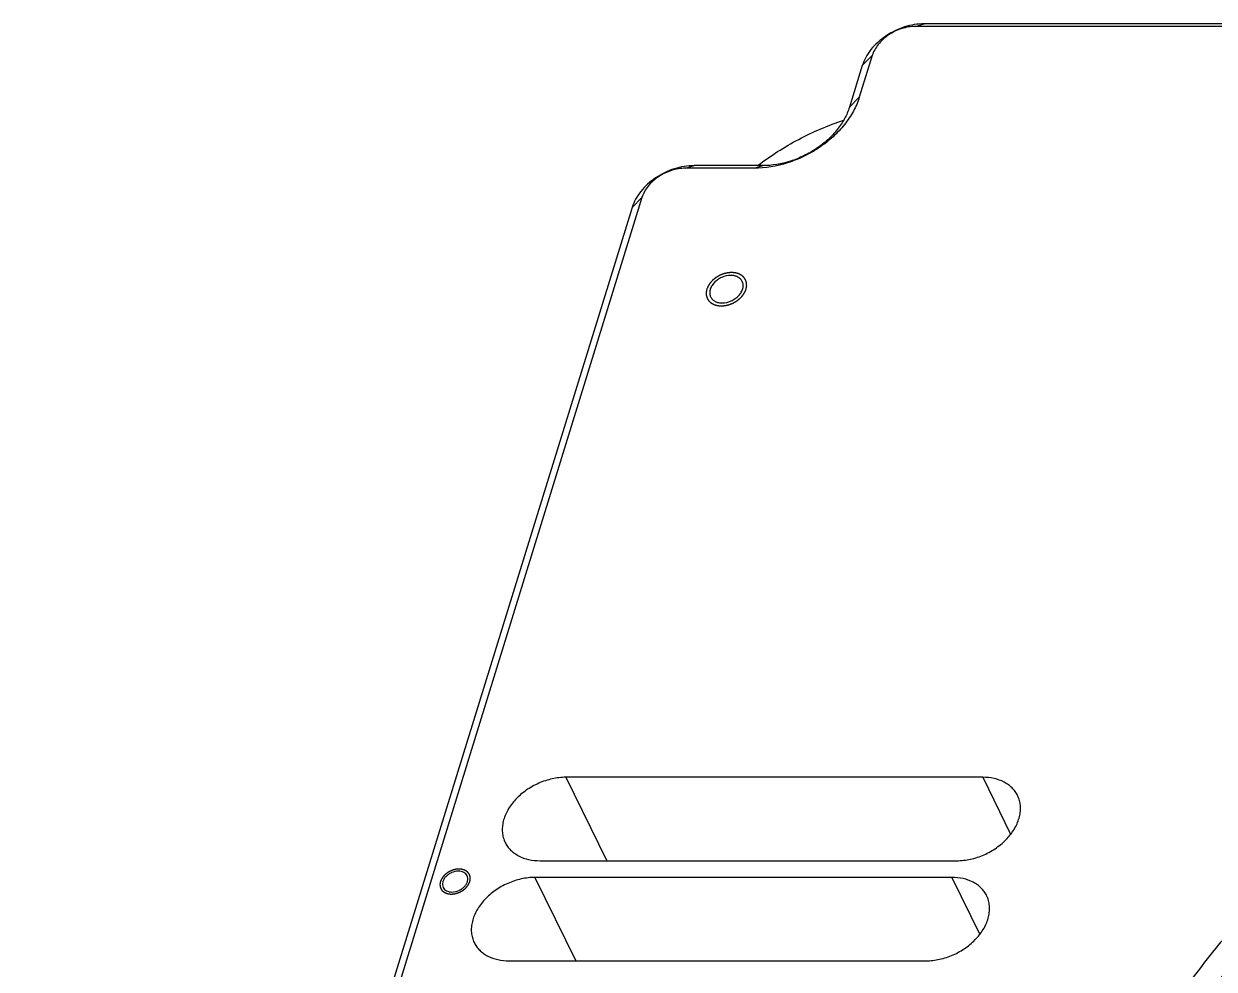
# Model space of a CAD drawing. Header units: millimetres. Extents: x 0 to 841, y 0 to 594.
# Drawn here: x 122.1 to 178, y 107.9 to 152.3 of the extents above; entities that cross this region are included whole.
import ezdxf

# ---------------------------------------------------------------- set-up
doc = ezdxf.new("R2010")
doc.units = ezdxf.units.MM
doc.header["$LTSCALE"] = 46.255
doc.layers.get('0').update_dxf_attribs({"linetype": 'CONTINUOUS'})
for name, color, linetype in [('03_ALL_AXES', 7, 'CONTINUOUS'), ('09_ALL_ROUNDS', 7, 'CONTINUOUS'), ('10_ALL_CHAMFER', 7, 'CONTINUOUS'), ('20_ALL_FEATURES', 7, 'CONTINUOUS')]:
    doc.layers.add(name, color=color, linetype=linetype)

msp = doc.modelspace()

# ---------------------------------------------------------------- linework, layer by layer
at = {"color": 4}
for points, knots in [([(156.056, 139.841), (156.058, 139.854), (156.062, 139.873), (156.067, 139.898), (156.07, 139.917), (156.074, 139.936), (156.077, 139.952), (156.08, 139.964), (156.081, 139.974), (156.083, 139.982), (156.084, 139.987), (156.085, 139.991), (156.085, 139.993), (156.085, 139.995), (156.085, 139.998), (156.085, 140.004), (156.084, 140.011), (156.084, 140.02), (156.083, 140.033), (156.083, 140.048), (156.082, 140.066), (156.081, 140.084), (156.08, 140.1), (156.08, 140.112), (156.079, 140.12), (156.079, 140.126), (156.079, 140.13), (156.079, 140.134), (156.078, 140.137), (156.079, 140.139), (156.078, 140.141), (156.077, 140.144), (156.076, 140.148), (156.074, 140.152), (156.073, 140.158), (156.07, 140.165), (156.067, 140.176), (156.062, 140.19), (156.057, 140.207), (156.052, 140.224), (156.047, 140.238), (156.044, 140.249), (156.041, 140.256), (156.04, 140.262), (156.038, 140.266), (156.037, 140.269), (156.036, 140.272), (156.036, 140.274), (156.034, 140.276), (156.033, 140.279), (156.031, 140.282), (156.028, 140.286), (156.025, 140.291), (156.021, 140.297), (156.014, 140.307), (156.006, 140.319), (155.996, 140.335), (155.987, 140.35), (155.978, 140.362), (155.972, 140.372), (155.968, 140.378), (155.964, 140.383), (155.962, 140.387), (155.96, 140.39), (155.958, 140.393), (155.957, 140.395), (155.955, 140.396), (155.953, 140.398), (155.95, 140.401), (155.947, 140.404), (155.942, 140.408), (155.937, 140.413), (155.928, 140.421), (155.916, 140.431), (155.903, 140.443), (155.889, 140.455), (155.878, 140.465), (155.869, 140.474), (155.862, 140.48), (155.856, 140.485), (155.852, 140.488), (155.85, 140.49), (155.848, 140.492), (155.846, 140.493), (155.843, 140.494), (155.838, 140.497), (155.831, 140.501), (155.823, 140.505), (155.811, 140.511), (155.797, 140.519), (155.78, 140.528), (155.763, 140.537), (155.749, 140.544), (155.738, 140.55), (155.729, 140.555), (155.722, 140.559), (155.717, 140.561), (155.714, 140.563), (155.712, 140.564), (155.71, 140.565), (155.706, 140.566), (155.7, 140.567), (155.692, 140.57), (155.682, 140.572), (155.669, 140.576), (155.653, 140.581), (155.633, 140.586), (155.613, 140.592), (155.597, 140.597), (155.584, 140.6), (155.574, 140.603), (155.565, 140.605), (155.56, 140.607), (155.556, 140.608), (155.554, 140.609), (155.551, 140.609), (155.547, 140.609), (155.541, 140.61), (155.532, 140.611), (155.521, 140.612), (155.506, 140.613), (155.487, 140.615), (155.465, 140.616), (155.443, 140.618), (155.425, 140.62), (155.41, 140.621), (155.399, 140.622), (155.39, 140.623), (155.383, 140.624), (155.379, 140.624), (155.377, 140.624), (155.374, 140.624), (155.37, 140.624), (155.363, 140.623), (155.354, 140.622), (155.342, 140.621), (155.327, 140.62), (155.308, 140.619), (155.285, 140.617), (155.262, 140.615), (155.243, 140.613), (155.228, 140.612), (155.216, 140.611), (155.207, 140.61), (155.2, 140.61), (155.196, 140.609), (155.193, 140.609), (155.19, 140.609), (155.186, 140.608), (155.18, 140.606), (155.17, 140.604), (155.158, 140.601), (155.143, 140.597), (155.123, 140.593), (155.1, 140.587), (155.077, 140.582), (155.058, 140.577), (155.042, 140.573), (155.031, 140.571), (155.021, 140.568), (155.014, 140.567), (155.01, 140.566), (155.007, 140.565), (155.005, 140.564), (155.001, 140.562), (154.994, 140.56), (154.985, 140.556), (154.973, 140.552), (154.958, 140.546), (154.94, 140.538), (154.917, 140.529), (154.894, 140.52), (154.875, 140.513), (154.86, 140.507), (154.849, 140.502), (154.84, 140.499), (154.833, 140.496), (154.829, 140.494), (154.826, 140.493), (154.824, 140.492), (154.82, 140.49), (154.814, 140.486), (154.805, 140.481), (154.794, 140.475), (154.78, 140.467), (154.762, 140.456), (154.74, 140.444), (154.719, 140.432), (154.701, 140.421), (154.687, 140.413), (154.676, 140.407), (154.667, 140.402), (154.661, 140.398), (154.657, 140.396), (154.654, 140.395), (154.652, 140.393), (154.649, 140.39), (154.643, 140.386), (154.636, 140.38), (154.626, 140.373), (154.614, 140.363), (154.598, 140.35), (154.579, 140.336), (154.56, 140.321), (154.545, 140.309), (154.532, 140.299), (154.523, 140.291), (154.515, 140.285), (154.509, 140.281), (154.506, 140.278), (154.504, 140.277), (154.502, 140.274), (154.499, 140.272), (154.495, 140.267), (154.488, 140.26), (154.48, 140.251), (154.47, 140.24), (154.456, 140.226), (154.441, 140.209), (154.425, 140.192), (154.412, 140.178), (154.401, 140.167), (154.393, 140.159), (154.387, 140.152), (154.382, 140.147), (154.379, 140.144), (154.377, 140.142), (154.376, 140.14), (154.374, 140.137), (154.37, 140.131), (154.365, 140.124), (154.359, 140.114), (154.351, 140.102), (154.341, 140.087), (154.328, 140.069), (154.316, 140.05), (154.306, 140.035), (154.298, 140.023), (154.292, 140.014), (154.287, 140.006), (154.283, 140.001), (154.281, 139.998), (154.279, 139.996), (154.279, 139.993), (154.277, 139.99), (154.275, 139.984), (154.271, 139.976), (154.267, 139.967), (154.262, 139.954), (154.255, 139.938), (154.244, 139.912), (154.23, 139.88), (154.219, 139.854), (154.214, 139.841)], [0, 0, 0, 0, 0.015625, 0.023438, 0.03125, 0.039062, 0.046875, 0.050781, 0.054688, 0.058594, 0.060547, 0.061523, 0.0625, 0.063477, 0.064453, 0.066406, 0.070312, 0.074219, 0.078125, 0.085938, 0.09375, 0.101562, 0.109375, 0.113281, 0.117188, 0.119141, 0.121094, 0.123047, 0.124023, 0.125, 0.125977, 0.126953, 0.128906, 0.130859, 0.132812, 0.136719, 0.140625, 0.148438, 0.15625, 0.164062, 0.171875, 0.175781, 0.179688, 0.181641, 0.183594, 0.185547, 0.186523, 0.1875, 0.188477, 0.189453, 0.191406, 0.193359, 0.195312, 0.199219, 0.203125, 0.210938, 0.21875, 0.226562, 0.234375, 0.238281, 0.242188, 0.244141, 0.246094, 0.248047, 0.249023, 0.25, 0.250977, 0.251953, 0.253906, 0.255859, 0.257812, 0.261719, 0.265625, 0.273438, 0.28125, 0.289062, 0.296875, 0.300781, 0.304688, 0.308594, 0.310547, 0.311523, 0.3125, 0.313477, 0.314453, 0.316406, 0.320312, 0.324219, 0.328125, 0.335938, 0.34375, 0.351562, 0.359375, 0.363281, 0.367188, 0.371094, 0.373047, 0.374023, 0.375, 0.375977, 0.376953, 0.378906, 0.382812, 0.386719, 0.390625, 0.398438, 0.40625, 0.414062, 0.421875, 0.425781, 0.429688, 0.433594, 0.435547, 0.436523, 0.4375, 0.438477, 0.439453, 0.441406, 0.445312, 0.449219, 0.453125, 0.460938, 0.46875, 0.476562, 0.484375, 0.488281, 0.492188, 0.496094, 0.498047, 0.499023, 0.5, 0.500977, 0.501953, 0.503906, 0.507812, 0.511719, 0.515625, 0.523438, 0.53125, 0.539062, 0.546875, 0.550781, 0.554688, 0.558594, 0.560547, 0.561523, 0.5625, 0.563477, 0.564453, 0.566406, 0.570312, 0.574219, 0.578125, 0.585938, 0.59375, 0.601562, 0.609375, 0.613281, 0.617188, 0.621094, 0.623047, 0.624023, 0.625, 0.625977, 0.626953, 0.628906, 0.632812, 0.636719, 0.640625, 0.648438, 0.65625, 0.664062, 0.671875, 0.675781, 0.679688, 0.683594, 0.685547, 0.686523, 0.6875, 0.688477, 0.689453, 0.691406, 0.695312, 0.699219, 0.703125, 0.710938, 0.71875, 0.726562, 0.734375, 0.738281, 0.742188, 0.746094, 0.748047, 0.749023, 0.75, 0.750977, 0.751953, 0.753906, 0.757812, 0.761719, 0.765625, 0.773438, 0.78125, 0.789062, 0.796875, 0.800781, 0.804688, 0.808594, 0.810547, 0.811523, 0.8125, 0.813477, 0.814453, 0.816406, 0.820312, 0.824219, 0.828125, 0.835938, 0.84375, 0.851562, 0.859375, 0.863281, 0.867188, 0.871094, 0.873047, 0.874023, 0.875, 0.875977, 0.876953, 0.878906, 0.882812, 0.886719, 0.890625, 0.898438, 0.90625, 0.914062, 0.921875, 0.925781, 0.929688, 0.933594, 0.935547, 0.936523, 0.9375, 0.938477, 0.939453, 0.941406, 0.945312, 0.949219, 0.953125, 0.960938, 0.96875, 0.984375, 1, 1, 1, 1]), ([(154.214, 139.841), (154.211, 139.828), (154.207, 139.809), (154.202, 139.784), (154.199, 139.765), (154.195, 139.746), (154.192, 139.73), (154.19, 139.717), (154.188, 139.708), (154.186, 139.7), (154.185, 139.694), (154.185, 139.691), (154.184, 139.689), (154.184, 139.686), (154.184, 139.683), (154.185, 139.678), (154.185, 139.67), (154.185, 139.661), (154.186, 139.649), (154.187, 139.634), (154.187, 139.616), (154.188, 139.597), (154.189, 139.582), (154.19, 139.57), (154.19, 139.562), (154.19, 139.556), (154.19, 139.551), (154.191, 139.548), (154.191, 139.545), (154.191, 139.542), (154.191, 139.54), (154.192, 139.537), (154.193, 139.534), (154.195, 139.53), (154.197, 139.524), (154.199, 139.517), (154.202, 139.506), (154.207, 139.492), (154.212, 139.475), (154.217, 139.458), (154.222, 139.444), (154.225, 139.433), (154.228, 139.426), (154.229, 139.42), (154.231, 139.416), (154.232, 139.412), (154.233, 139.409), (154.233, 139.407), (154.235, 139.405), (154.236, 139.403), (154.238, 139.4), (154.241, 139.396), (154.244, 139.391), (154.248, 139.385), (154.255, 139.375), (154.263, 139.362), (154.273, 139.347), (154.283, 139.332), (154.291, 139.32), (154.297, 139.31), (154.301, 139.303), (154.305, 139.298), (154.307, 139.294), (154.309, 139.291), (154.311, 139.289), (154.312, 139.287), (154.314, 139.285), (154.316, 139.283), (154.319, 139.281), (154.322, 139.278), (154.327, 139.274), (154.333, 139.269), (154.342, 139.261), (154.353, 139.251), (154.367, 139.238), (154.38, 139.226), (154.392, 139.216), (154.401, 139.208), (154.407, 139.202), (154.413, 139.197), (154.417, 139.193), (154.419, 139.191), (154.421, 139.19), (154.423, 139.189), (154.426, 139.187), (154.431, 139.185), (154.438, 139.181), (154.447, 139.176), (154.458, 139.17), (154.472, 139.163), (154.489, 139.154), (154.506, 139.145), (154.52, 139.137), (154.532, 139.131), (154.54, 139.127), (154.547, 139.123), (154.552, 139.12), (154.555, 139.119), (154.557, 139.118), (154.56, 139.117), (154.563, 139.116), (154.569, 139.114), (154.577, 139.112), (154.587, 139.109), (154.6, 139.106), (154.616, 139.101), (154.636, 139.095), (154.656, 139.09), (154.672, 139.085), (154.686, 139.081), (154.695, 139.079), (154.704, 139.076), (154.709, 139.075), (154.713, 139.074), (154.715, 139.073), (154.718, 139.073), (154.722, 139.072), (154.728, 139.072), (154.737, 139.071), (154.748, 139.07), (154.763, 139.069), (154.782, 139.067), (154.804, 139.065), (154.826, 139.063), (154.845, 139.062), (154.859, 139.06), (154.87, 139.059), (154.88, 139.059), (154.886, 139.058), (154.89, 139.058), (154.892, 139.057), (154.895, 139.058), (154.899, 139.058), (154.906, 139.059), (154.915, 139.059), (154.927, 139.06), (154.942, 139.062), (154.961, 139.063), (154.984, 139.065), (155.007, 139.067), (155.026, 139.068), (155.042, 139.07), (155.053, 139.071), (155.063, 139.071), (155.069, 139.072), (155.073, 139.072), (155.076, 139.072), (155.079, 139.073), (155.083, 139.074), (155.09, 139.076), (155.099, 139.078), (155.111, 139.081), (155.126, 139.084), (155.146, 139.089), (155.169, 139.095), (155.192, 139.1), (155.211, 139.105), (155.227, 139.108), (155.239, 139.111), (155.248, 139.113), (155.255, 139.115), (155.259, 139.116), (155.262, 139.116), (155.265, 139.118), (155.268, 139.119), (155.275, 139.122), (155.284, 139.126), (155.296, 139.13), (155.311, 139.136), (155.33, 139.144), (155.352, 139.152), (155.375, 139.161), (155.394, 139.169), (155.409, 139.175), (155.42, 139.179), (155.429, 139.183), (155.436, 139.186), (155.44, 139.187), (155.443, 139.188), (155.445, 139.19), (155.449, 139.192), (155.455, 139.196), (155.464, 139.201), (155.475, 139.207), (155.489, 139.215), (155.507, 139.225), (155.529, 139.238), (155.55, 139.25), (155.568, 139.26), (155.582, 139.268), (155.593, 139.275), (155.602, 139.28), (155.608, 139.283), (155.612, 139.285), (155.615, 139.287), (155.617, 139.289), (155.62, 139.291), (155.626, 139.296), (155.634, 139.302), (155.643, 139.309), (155.656, 139.319), (155.671, 139.331), (155.69, 139.346), (155.709, 139.361), (155.725, 139.373), (155.737, 139.383), (155.746, 139.39), (155.754, 139.396), (155.76, 139.401), (155.763, 139.403), (155.765, 139.405), (155.767, 139.407), (155.77, 139.41), (155.775, 139.415), (155.781, 139.422), (155.789, 139.43), (155.8, 139.442), (155.813, 139.456), (155.829, 139.472), (155.844, 139.489), (155.858, 139.503), (155.868, 139.515), (155.876, 139.523), (155.883, 139.53), (155.887, 139.535), (155.89, 139.538), (155.892, 139.54), (155.893, 139.542), (155.895, 139.545), (155.899, 139.55), (155.904, 139.558), (155.91, 139.567), (155.918, 139.579), (155.929, 139.595), (155.941, 139.613), (155.953, 139.631), (155.963, 139.646), (155.971, 139.659), (155.977, 139.668), (155.982, 139.675), (155.986, 139.681), (155.988, 139.684), (155.99, 139.686), (155.991, 139.688), (155.992, 139.692), (155.994, 139.697), (155.998, 139.705), (156.002, 139.715), (156.008, 139.728), (156.014, 139.744), (156.025, 139.77), (156.039, 139.802), (156.05, 139.828), (156.056, 139.841)], [0, 0, 0, 0, 0.015625, 0.023438, 0.03125, 0.039062, 0.046875, 0.050781, 0.054688, 0.058594, 0.060547, 0.061523, 0.0625, 0.063477, 0.064453, 0.066406, 0.070312, 0.074219, 0.078125, 0.085938, 0.09375, 0.101562, 0.109375, 0.113281, 0.117188, 0.119141, 0.121094, 0.123047, 0.124023, 0.125, 0.125977, 0.126953, 0.128906, 0.130859, 0.132812, 0.136719, 0.140625, 0.148438, 0.15625, 0.164062, 0.171875, 0.175781, 0.179688, 0.181641, 0.183594, 0.185547, 0.186523, 0.1875, 0.188477, 0.189453, 0.191406, 0.193359, 0.195312, 0.199219, 0.203125, 0.210938, 0.21875, 0.226562, 0.234375, 0.238281, 0.242188, 0.244141, 0.246094, 0.248047, 0.249023, 0.25, 0.250977, 0.251953, 0.253906, 0.255859, 0.257812, 0.261719, 0.265625, 0.273438, 0.28125, 0.289062, 0.296875, 0.300781, 0.304688, 0.308594, 0.310547, 0.311523, 0.3125, 0.313477, 0.314453, 0.316406, 0.320312, 0.324219, 0.328125, 0.335938, 0.34375, 0.351562, 0.359375, 0.363281, 0.367188, 0.371094, 0.373047, 0.374023, 0.375, 0.375977, 0.376953, 0.378906, 0.382812, 0.386719, 0.390625, 0.398438, 0.40625, 0.414062, 0.421875, 0.425781, 0.429688, 0.433594, 0.435547, 0.436523, 0.4375, 0.438477, 0.439453, 0.441406, 0.445312, 0.449219, 0.453125, 0.460938, 0.46875, 0.476562, 0.484375, 0.488281, 0.492188, 0.496094, 0.498047, 0.499023, 0.5, 0.500977, 0.501953, 0.503906, 0.507812, 0.511719, 0.515625, 0.523438, 0.53125, 0.539062, 0.546875, 0.550781, 0.554688, 0.558594, 0.560547, 0.561523, 0.5625, 0.563477, 0.564453, 0.566406, 0.570312, 0.574219, 0.578125, 0.585938, 0.59375, 0.601562, 0.609375, 0.613281, 0.617188, 0.621094, 0.623047, 0.624023, 0.625, 0.625977, 0.626953, 0.628906, 0.632812, 0.636719, 0.640625, 0.648438, 0.65625, 0.664062, 0.671875, 0.675781, 0.679688, 0.683594, 0.685547, 0.686523, 0.6875, 0.688477, 0.689453, 0.691406, 0.695312, 0.699219, 0.703125, 0.710938, 0.71875, 0.726562, 0.734375, 0.738281, 0.742188, 0.746094, 0.748047, 0.749023, 0.75, 0.750977, 0.751953, 0.753906, 0.757812, 0.761719, 0.765625, 0.773438, 0.78125, 0.789062, 0.796875, 0.800781, 0.804688, 0.808594, 0.810547, 0.811523, 0.8125, 0.813477, 0.814453, 0.816406, 0.820312, 0.824219, 0.828125, 0.835938, 0.84375, 0.851562, 0.859375, 0.863281, 0.867188, 0.871094, 0.873047, 0.874023, 0.875, 0.875977, 0.876953, 0.878906, 0.882812, 0.886719, 0.890625, 0.898438, 0.90625, 0.914062, 0.921875, 0.925781, 0.929688, 0.933594, 0.935547, 0.936523, 0.9375, 0.938477, 0.939453, 0.941406, 0.945312, 0.949219, 0.953125, 0.960938, 0.96875, 0.984375, 1, 1, 1, 1]), ([(143.087, 112.033), (143.089, 112.042), (143.093, 112.061), (143.097, 112.085), (143.101, 112.104), (143.103, 112.116), (143.105, 112.125), (143.107, 112.133), (143.108, 112.139), (143.109, 112.143), (143.109, 112.145), (143.109, 112.147), (143.109, 112.149), (143.109, 112.151), (143.109, 112.155), (143.109, 112.161), (143.108, 112.167), (143.108, 112.177), (143.107, 112.188), (143.107, 112.202), (143.106, 112.215), (143.106, 112.227), (143.105, 112.236), (143.105, 112.243), (143.105, 112.249), (143.105, 112.253), (143.104, 112.255), (143.104, 112.257), (143.104, 112.258), (143.103, 112.26), (143.102, 112.264), (143.1, 112.269), (143.098, 112.276), (143.096, 112.284), (143.092, 112.295), (143.088, 112.307), (143.084, 112.32), (143.081, 112.33), (143.078, 112.339), (143.076, 112.345), (143.075, 112.35), (143.073, 112.354), (143.073, 112.356), (143.072, 112.358), (143.071, 112.359), (143.07, 112.361), (143.068, 112.364), (143.065, 112.369), (143.061, 112.375), (143.056, 112.382), (143.05, 112.392), (143.043, 112.403), (143.035, 112.414), (143.029, 112.424), (143.024, 112.431), (143.021, 112.437), (143.018, 112.442), (143.015, 112.445), (143.014, 112.447), (143.013, 112.448), (143.012, 112.449), (143.01, 112.451), (143.007, 112.453), (143.003, 112.457), (142.998, 112.462), (142.991, 112.468), (142.983, 112.475), (142.972, 112.485), (142.962, 112.494), (142.954, 112.501), (142.947, 112.507), (142.942, 112.512), (142.938, 112.516), (142.935, 112.518), (142.933, 112.52), (142.932, 112.521), (142.93, 112.522), (142.928, 112.523), (142.924, 112.525), (142.919, 112.528), (142.912, 112.531), (142.904, 112.536), (142.893, 112.541), (142.881, 112.548), (142.868, 112.555), (142.857, 112.56), (142.849, 112.565), (142.842, 112.568), (142.837, 112.571), (142.833, 112.573), (142.831, 112.574), (142.83, 112.575), (142.828, 112.576), (142.825, 112.576), (142.821, 112.578), (142.815, 112.579), (142.807, 112.581), (142.797, 112.584), (142.785, 112.588), (142.77, 112.592), (142.755, 112.596), (142.743, 112.6), (142.733, 112.602), (142.726, 112.604), (142.72, 112.606), (142.715, 112.607), (142.713, 112.608), (142.711, 112.609), (142.709, 112.609), (142.706, 112.609), (142.701, 112.609), (142.694, 112.61), (142.686, 112.611), (142.675, 112.612), (142.661, 112.613), (142.644, 112.614), (142.628, 112.616), (142.614, 112.617), (142.603, 112.618), (142.595, 112.619), (142.588, 112.619), (142.583, 112.62), (142.58, 112.62), (142.578, 112.62), (142.576, 112.62), (142.573, 112.62), (142.568, 112.619), (142.561, 112.619), (142.552, 112.618), (142.541, 112.617), (142.526, 112.616), (142.509, 112.615), (142.492, 112.613), (142.478, 112.612), (142.466, 112.611), (142.458, 112.61), (142.45, 112.61), (142.445, 112.609), (142.443, 112.609), (142.44, 112.609), (142.438, 112.608), (142.435, 112.608), (142.43, 112.607), (142.423, 112.605), (142.414, 112.603), (142.403, 112.6), (142.388, 112.597), (142.371, 112.592), (142.353, 112.588), (142.339, 112.585), (142.327, 112.582), (142.318, 112.58), (142.311, 112.578), (142.306, 112.577), (142.303, 112.576), (142.301, 112.576), (142.299, 112.575), (142.296, 112.574), (142.291, 112.572), (142.284, 112.569), (142.276, 112.566), (142.264, 112.561), (142.25, 112.556), (142.233, 112.549), (142.216, 112.542), (142.202, 112.537), (142.191, 112.532), (142.182, 112.529), (142.175, 112.526), (142.17, 112.524), (142.168, 112.523), (142.165, 112.522), (142.163, 112.521), (142.161, 112.519), (142.156, 112.517), (142.149, 112.513), (142.141, 112.508), (142.13, 112.502), (142.117, 112.494), (142.101, 112.485), (142.085, 112.476), (142.071, 112.468), (142.061, 112.462), (142.052, 112.457), (142.046, 112.454), (142.041, 112.451), (142.038, 112.449), (142.036, 112.448), (142.035, 112.447), (142.032, 112.445), (142.028, 112.442), (142.022, 112.437), (142.015, 112.432), (142.006, 112.424), (141.994, 112.415), (141.98, 112.404), (141.966, 112.393), (141.954, 112.384), (141.945, 112.376), (141.938, 112.371), (141.932, 112.366), (141.928, 112.363), (141.925, 112.361), (141.923, 112.36), (141.922, 112.358), (141.92, 112.356), (141.917, 112.352), (141.912, 112.347), (141.906, 112.341), (141.898, 112.332), (141.888, 112.322), (141.876, 112.309), (141.864, 112.296), (141.854, 112.286), (141.846, 112.277), (141.84, 112.271), (141.835, 112.266), (141.832, 112.262), (141.83, 112.26), (141.828, 112.259), (141.827, 112.257), (141.826, 112.255), (141.823, 112.25), (141.819, 112.245), (141.815, 112.238), (141.809, 112.229), (141.801, 112.217), (141.792, 112.204), (141.783, 112.19), (141.775, 112.179), (141.769, 112.169), (141.764, 112.163), (141.761, 112.157), (141.758, 112.153), (141.756, 112.151), (141.755, 112.149), (141.754, 112.147), (141.753, 112.145), (141.752, 112.14), (141.749, 112.134), (141.746, 112.127), (141.742, 112.117), (141.737, 112.105), (141.728, 112.086), (141.718, 112.062), (141.71, 112.042), (141.706, 112.033)], [0, 0, 0, 0, 0.015625, 0.03125, 0.039062, 0.046875, 0.050781, 0.054688, 0.058594, 0.060547, 0.061523, 0.0625, 0.063477, 0.064453, 0.066406, 0.070312, 0.074219, 0.078125, 0.085938, 0.09375, 0.101562, 0.109375, 0.113281, 0.117188, 0.121094, 0.123047, 0.124023, 0.125, 0.125977, 0.126953, 0.128906, 0.132812, 0.136719, 0.140625, 0.148438, 0.15625, 0.164062, 0.171875, 0.175781, 0.179688, 0.183594, 0.185547, 0.186523, 0.1875, 0.188477, 0.189453, 0.191406, 0.195312, 0.199219, 0.203125, 0.210938, 0.21875, 0.226562, 0.234375, 0.238281, 0.242188, 0.246094, 0.248047, 0.249023, 0.25, 0.250977, 0.251953, 0.253906, 0.257812, 0.261719, 0.265625, 0.273438, 0.28125, 0.289062, 0.296875, 0.300781, 0.304688, 0.308594, 0.310547, 0.311523, 0.3125, 0.313477, 0.314453, 0.316406, 0.320312, 0.324219, 0.328125, 0.335938, 0.34375, 0.351562, 0.359375, 0.363281, 0.367188, 0.371094, 0.373047, 0.374023, 0.375, 0.375977, 0.376953, 0.378906, 0.382812, 0.386719, 0.390625, 0.398438, 0.40625, 0.414062, 0.421875, 0.425781, 0.429688, 0.433594, 0.435547, 0.436523, 0.4375, 0.438477, 0.439453, 0.441406, 0.445312, 0.449219, 0.453125, 0.460938, 0.46875, 0.476562, 0.484375, 0.488281, 0.492188, 0.496094, 0.498047, 0.499023, 0.5, 0.500977, 0.501953, 0.503906, 0.507812, 0.511719, 0.515625, 0.523438, 0.53125, 0.539062, 0.546875, 0.550781, 0.554688, 0.558594, 0.560547, 0.561523, 0.5625, 0.563477, 0.564453, 0.566406, 0.570312, 0.574219, 0.578125, 0.585938, 0.59375, 0.601562, 0.609375, 0.613281, 0.617188, 0.621094, 0.623047, 0.624023, 0.625, 0.625977, 0.626953, 0.628906, 0.632812, 0.636719, 0.640625, 0.648438, 0.65625, 0.664062, 0.671875, 0.675781, 0.679688, 0.683594, 0.685547, 0.686523, 0.6875, 0.688477, 0.689453, 0.691406, 0.695312, 0.699219, 0.703125, 0.710938, 0.71875, 0.726562, 0.734375, 0.738281, 0.742188, 0.746094, 0.748047, 0.749023, 0.75, 0.750977, 0.751953, 0.753906, 0.757812, 0.761719, 0.765625, 0.773438, 0.78125, 0.789062, 0.796875, 0.800781, 0.804688, 0.808594, 0.810547, 0.811523, 0.8125, 0.813477, 0.814453, 0.816406, 0.820312, 0.824219, 0.828125, 0.835938, 0.84375, 0.851562, 0.859375, 0.863281, 0.867188, 0.871094, 0.873047, 0.874023, 0.875, 0.875977, 0.876953, 0.878906, 0.882812, 0.886719, 0.890625, 0.898438, 0.90625, 0.914062, 0.921875, 0.925781, 0.929688, 0.933594, 0.935547, 0.936523, 0.9375, 0.938477, 0.939453, 0.941406, 0.945312, 0.949219, 0.953125, 0.960938, 0.96875, 0.984375, 1, 1, 1, 1]), ([(141.706, 112.033), (141.704, 112.023), (141.7, 112.004), (141.696, 111.98), (141.692, 111.961), (141.69, 111.95), (141.688, 111.94), (141.686, 111.933), (141.685, 111.927), (141.684, 111.923), (141.684, 111.92), (141.683, 111.919), (141.684, 111.917), (141.684, 111.915), (141.684, 111.911), (141.684, 111.905), (141.685, 111.898), (141.685, 111.889), (141.685, 111.877), (141.686, 111.864), (141.687, 111.85), (141.687, 111.839), (141.688, 111.829), (141.688, 111.823), (141.688, 111.817), (141.688, 111.813), (141.689, 111.811), (141.688, 111.809), (141.689, 111.807), (141.69, 111.805), (141.691, 111.801), (141.693, 111.796), (141.695, 111.79), (141.697, 111.781), (141.701, 111.771), (141.705, 111.758), (141.709, 111.746), (141.712, 111.735), (141.715, 111.727), (141.717, 111.72), (141.718, 111.715), (141.719, 111.711), (141.72, 111.709), (141.72, 111.708), (141.722, 111.706), (141.723, 111.704), (141.725, 111.701), (141.728, 111.696), (141.732, 111.691), (141.737, 111.683), (141.743, 111.674), (141.75, 111.662), (141.757, 111.651), (141.764, 111.642), (141.769, 111.634), (141.772, 111.629), (141.775, 111.624), (141.777, 111.621), (141.779, 111.619), (141.78, 111.617), (141.781, 111.616), (141.783, 111.615), (141.786, 111.612), (141.79, 111.608), (141.795, 111.604), (141.802, 111.598), (141.81, 111.59), (141.82, 111.581), (141.831, 111.572), (141.839, 111.564), (141.846, 111.558), (141.851, 111.554), (141.855, 111.55), (141.858, 111.547), (141.86, 111.546), (141.861, 111.544), (141.863, 111.544), (141.865, 111.543), (141.869, 111.541), (141.874, 111.538), (141.88, 111.534), (141.889, 111.53), (141.9, 111.524), (141.912, 111.517), (141.925, 111.511), (141.936, 111.505), (141.944, 111.501), (141.951, 111.497), (141.956, 111.494), (141.96, 111.492), (141.962, 111.491), (141.963, 111.49), (141.965, 111.49), (141.968, 111.489), (141.972, 111.488), (141.978, 111.486), (141.986, 111.484), (141.995, 111.481), (142.008, 111.478), (142.023, 111.474), (142.037, 111.469), (142.05, 111.466), (142.06, 111.463), (142.067, 111.461), (142.073, 111.459), (142.078, 111.458), (142.08, 111.457), (142.082, 111.457), (142.084, 111.457), (142.087, 111.456), (142.092, 111.456), (142.099, 111.455), (142.107, 111.455), (142.118, 111.454), (142.132, 111.452), (142.148, 111.451), (142.165, 111.45), (142.179, 111.448), (142.19, 111.447), (142.198, 111.447), (142.205, 111.446), (142.21, 111.446), (142.213, 111.445), (142.215, 111.445), (142.217, 111.445), (142.22, 111.446), (142.225, 111.446), (142.232, 111.447), (142.241, 111.447), (142.252, 111.448), (142.267, 111.449), (142.284, 111.451), (142.301, 111.452), (142.315, 111.453), (142.327, 111.454), (142.335, 111.455), (142.343, 111.456), (142.348, 111.456), (142.35, 111.456), (142.353, 111.456), (142.355, 111.457), (142.358, 111.458), (142.363, 111.459), (142.37, 111.461), (142.379, 111.463), (142.39, 111.465), (142.405, 111.469), (142.422, 111.473), (142.44, 111.477), (142.454, 111.481), (142.466, 111.483), (142.474, 111.485), (142.482, 111.487), (142.487, 111.488), (142.49, 111.489), (142.492, 111.489), (142.494, 111.49), (142.497, 111.492), (142.502, 111.493), (142.509, 111.496), (142.517, 111.5), (142.529, 111.504), (142.543, 111.51), (142.56, 111.516), (142.577, 111.523), (142.591, 111.529), (142.602, 111.533), (142.611, 111.537), (142.618, 111.539), (142.623, 111.541), (142.625, 111.543), (142.628, 111.543), (142.63, 111.545), (142.632, 111.546), (142.637, 111.549), (142.644, 111.553), (142.652, 111.557), (142.662, 111.563), (142.676, 111.571), (142.692, 111.58), (142.708, 111.59), (142.722, 111.597), (142.732, 111.603), (142.74, 111.608), (142.747, 111.612), (142.752, 111.615), (142.755, 111.616), (142.757, 111.617), (142.758, 111.619), (142.761, 111.621), (142.765, 111.624), (142.771, 111.628), (142.778, 111.634), (142.787, 111.641), (142.799, 111.651), (142.813, 111.662), (142.827, 111.673), (142.839, 111.682), (142.848, 111.689), (142.855, 111.695), (142.861, 111.699), (142.865, 111.703), (142.868, 111.705), (142.87, 111.706), (142.871, 111.708), (142.873, 111.71), (142.876, 111.713), (142.881, 111.719), (142.887, 111.725), (142.895, 111.733), (142.905, 111.744), (142.917, 111.756), (142.929, 111.769), (142.939, 111.78), (142.947, 111.788), (142.953, 111.794), (142.958, 111.8), (142.961, 111.803), (142.963, 111.805), (142.965, 111.807), (142.966, 111.809), (142.967, 111.811), (142.97, 111.815), (142.974, 111.821), (142.978, 111.828), (142.984, 111.837), (142.992, 111.848), (143.001, 111.862), (143.01, 111.875), (143.018, 111.887), (143.024, 111.896), (143.029, 111.903), (143.032, 111.909), (143.035, 111.913), (143.037, 111.915), (143.038, 111.917), (143.038, 111.918), (143.04, 111.921), (143.041, 111.925), (143.044, 111.931), (143.047, 111.938), (143.051, 111.948), (143.056, 111.96), (143.065, 111.98), (143.075, 112.004), (143.083, 112.023), (143.087, 112.033)], [0, 0, 0, 0, 0.015625, 0.03125, 0.039062, 0.046875, 0.050781, 0.054688, 0.058594, 0.060547, 0.061523, 0.0625, 0.063477, 0.064453, 0.066406, 0.070312, 0.074219, 0.078125, 0.085938, 0.09375, 0.101562, 0.109375, 0.113281, 0.117188, 0.121094, 0.123047, 0.124023, 0.125, 0.125977, 0.126953, 0.128906, 0.132812, 0.136719, 0.140625, 0.148438, 0.15625, 0.164062, 0.171875, 0.175781, 0.179688, 0.183594, 0.185547, 0.186523, 0.1875, 0.188477, 0.189453, 0.191406, 0.195312, 0.199219, 0.203125, 0.210938, 0.21875, 0.226562, 0.234375, 0.238281, 0.242188, 0.246094, 0.248047, 0.249023, 0.25, 0.250977, 0.251953, 0.253906, 0.257812, 0.261719, 0.265625, 0.273438, 0.28125, 0.289062, 0.296875, 0.300781, 0.304688, 0.308594, 0.310547, 0.311523, 0.3125, 0.313477, 0.314453, 0.316406, 0.320312, 0.324219, 0.328125, 0.335938, 0.34375, 0.351562, 0.359375, 0.363281, 0.367188, 0.371094, 0.373047, 0.374023, 0.375, 0.375977, 0.376953, 0.378906, 0.382812, 0.386719, 0.390625, 0.398438, 0.40625, 0.414062, 0.421875, 0.425781, 0.429688, 0.433594, 0.435547, 0.436523, 0.4375, 0.438477, 0.439453, 0.441406, 0.445312, 0.449219, 0.453125, 0.460938, 0.46875, 0.476562, 0.484375, 0.488281, 0.492188, 0.496094, 0.498047, 0.499023, 0.5, 0.500977, 0.501953, 0.503906, 0.507812, 0.511719, 0.515625, 0.523438, 0.53125, 0.539062, 0.546875, 0.550781, 0.554688, 0.558594, 0.560547, 0.561523, 0.5625, 0.563477, 0.564453, 0.566406, 0.570312, 0.574219, 0.578125, 0.585938, 0.59375, 0.601562, 0.609375, 0.613281, 0.617188, 0.621094, 0.623047, 0.624023, 0.625, 0.625977, 0.626953, 0.628906, 0.632812, 0.636719, 0.640625, 0.648438, 0.65625, 0.664062, 0.671875, 0.675781, 0.679688, 0.683594, 0.685547, 0.686523, 0.6875, 0.688477, 0.689453, 0.691406, 0.695312, 0.699219, 0.703125, 0.710938, 0.71875, 0.726562, 0.734375, 0.738281, 0.742188, 0.746094, 0.748047, 0.749023, 0.75, 0.750977, 0.751953, 0.753906, 0.757812, 0.761719, 0.765625, 0.773438, 0.78125, 0.789062, 0.796875, 0.800781, 0.804688, 0.808594, 0.810547, 0.811523, 0.8125, 0.813477, 0.814453, 0.816406, 0.820312, 0.824219, 0.828125, 0.835938, 0.84375, 0.851562, 0.859375, 0.863281, 0.867188, 0.871094, 0.873047, 0.874023, 0.875, 0.875977, 0.876953, 0.878906, 0.882812, 0.886719, 0.890625, 0.898438, 0.90625, 0.914062, 0.921875, 0.925781, 0.929688, 0.933594, 0.935547, 0.936523, 0.9375, 0.938477, 0.939453, 0.941406, 0.945312, 0.949219, 0.953125, 0.960938, 0.96875, 0.984375, 1, 1, 1, 1])]:
    msp.add_open_spline(points, degree=3, knots=knots, dxfattribs=at)
at = {"layer": '03_ALL_AXES', "color": 4}
for p, q in [((147.594, 116.929), (149.516, 113.012)), ((167.166, 116.929), (168.48, 114.251)), ((146.141, 112.229), (148.063, 108.312)), ((165.714, 112.229), (167.028, 109.551))]:
    msp.add_line(p, q, dxfattribs=at)
at = {"layer": '03_ALL_AXES', "color": 7}
for p, q in [((167.166, 116.929), (147.594, 116.929)), ((146.383, 113.012), (165.956, 113.012)), ((165.714, 112.229), (146.141, 112.229)), ((144.931, 108.312), (164.503, 108.312))]:
    msp.add_line(p, q, dxfattribs=at)
for points, knots in [([(147.594, 116.929), (147.379, 116.929), (146.941, 116.877), (146.309, 116.667), (145.724, 116.338), (145.228, 115.912), (144.911, 115.49), (144.737, 115.134), (144.65, 114.868), (144.606, 114.603), (144.606, 114.344), (144.65, 114.097), (144.708, 113.942), (144.744, 113.869)], [0, 0, 0, 0, 0.132554, 0.270699, 0.409836, 0.545175, 0.672673, 0.732791, 0.790285, 0.845298, 0.898185, 0.949508, 1, 1, 1, 1]), ([(168.805, 116.072), (168.773, 116.137), (168.697, 116.264), (168.551, 116.435), (168.375, 116.583), (168.1, 116.752), (167.694, 116.894), (167.346, 116.929), (167.166, 116.929)], [0, 0, 0, 0, 0.112901, 0.227308, 0.344582, 0.465828, 0.722461, 1, 1, 1, 1]), ([(165.956, 113.012), (166.17, 113.012), (166.608, 113.064), (167.241, 113.273), (167.825, 113.603), (168.321, 114.029), (168.638, 114.45), (168.812, 114.807), (168.899, 115.073), (168.944, 115.337), (168.944, 115.596), (168.9, 115.843), (168.841, 115.998), (168.805, 116.072)], [0, 0, 0, 0, 0.132554, 0.270699, 0.409836, 0.545175, 0.672673, 0.732791, 0.790285, 0.845298, 0.898185, 0.949508, 1, 1, 1, 1]), ([(144.744, 113.869), (144.776, 113.803), (144.853, 113.676), (144.999, 113.505), (145.174, 113.357), (145.449, 113.188), (145.855, 113.046), (146.203, 113.012), (146.383, 113.012)], [0, 0, 0, 0, 0.112901, 0.227308, 0.344582, 0.465828, 0.722461, 1, 1, 1, 1]), ([(142.548, 112.522), (142.439, 112.522), (142.272, 112.483), (142.081, 112.375), (141.956, 112.268), (141.863, 112.144), (141.808, 112.011), (141.795, 111.878), (141.817, 111.794), (141.835, 111.757)], [0, 0, 0, 0, 0.26994, 0.409427, 0.545107, 0.672926, 0.790555, 0.898362, 1, 1, 1, 1]), ([(142.958, 112.308), (142.941, 112.341), (142.896, 112.403), (142.799, 112.472), (142.68, 112.514), (142.593, 112.522), (142.548, 112.522)], [0, 0, 0, 0, 0.226855, 0.465046, 0.722054, 1, 1, 1, 1]), ([(142.245, 111.543), (142.354, 111.543), (142.521, 111.583), (142.712, 111.691), (142.837, 111.797), (142.93, 111.921), (142.985, 112.054), (142.998, 112.188), (142.976, 112.271), (142.958, 112.308)], [0, 0, 0, 0, 0.26994, 0.409427, 0.545107, 0.672926, 0.790555, 0.898362, 1, 1, 1, 1]), ([(146.141, 112.229), (145.927, 112.229), (145.489, 112.177), (144.856, 111.967), (144.272, 111.638), (143.776, 111.212), (143.459, 110.79), (143.285, 110.434), (143.198, 110.168), (143.154, 109.903), (143.153, 109.644), (143.197, 109.397), (143.256, 109.242), (143.292, 109.169)], [0, 0, 0, 0, 0.132554, 0.270699, 0.409836, 0.545175, 0.672673, 0.732791, 0.790285, 0.845298, 0.898185, 0.949508, 1, 1, 1, 1]), ([(167.353, 111.372), (167.321, 111.437), (167.244, 111.564), (167.098, 111.735), (166.923, 111.883), (166.648, 112.052), (166.242, 112.194), (165.894, 112.229), (165.714, 112.229)], [0, 0, 0, 0, 0.112901, 0.227308, 0.344582, 0.465828, 0.722461, 1, 1, 1, 1]), ([(141.835, 111.757), (141.852, 111.724), (141.897, 111.662), (141.994, 111.594), (142.113, 111.552), (142.2, 111.543), (142.245, 111.543)], [0, 0, 0, 0, 0.226855, 0.465046, 0.722054, 1, 1, 1, 1]), ([(164.503, 108.312), (164.718, 108.312), (165.156, 108.364), (165.788, 108.573), (166.373, 108.903), (166.869, 109.329), (167.186, 109.75), (167.36, 110.107), (167.447, 110.373), (167.491, 110.638), (167.491, 110.896), (167.447, 111.143), (167.389, 111.298), (167.353, 111.372)], [0, 0, 0, 0, 0.132554, 0.270699, 0.409836, 0.545175, 0.672673, 0.732791, 0.790285, 0.845298, 0.898185, 0.949508, 1, 1, 1, 1]), ([(143.292, 109.169), (143.324, 109.103), (143.4, 108.976), (143.546, 108.806), (143.722, 108.657), (143.997, 108.488), (144.403, 108.346), (144.751, 108.312), (144.931, 108.312)], [0, 0, 0, 0, 0.112901, 0.227308, 0.344582, 0.465828, 0.722461, 1, 1, 1, 1])]:
    msp.add_open_spline(points, degree=3, knots=knots, dxfattribs=at)
at = {"layer": '09_ALL_ROUNDS', "color": 7}
msp.add_open_spline([(156.6, 145.641), (157.205, 146.105), (158.5, 146.932), (159.914, 147.534), (160.642, 147.774)], degree=3, knots=[0, 0, 0, 0, 0.498881, 1, 1, 1, 1], dxfattribs=at)
at = {"layer": '10_ALL_CHAMFER', "color": 4}
for p, q in [((164.013, 152.178), (164.423, 152.3)), ((161.977, 150.807), (161.515, 150.341)), ((161.372, 148.849), (160.91, 148.383)), ((153.205, 145.52), (153.616, 145.641)), ((156.429, 145.52), (156.839, 145.641)), ((151.17, 144.149), (150.708, 143.683))]:
    msp.add_line(p, q, dxfattribs=at)
at = {"layer": '10_ALL_CHAMFER', "color": 7}
for p, q in [((228.07, 152.178), (164.013, 152.178)), ((228.48, 152.3), (164.423, 152.3)), ((161.977, 150.807), (161.372, 148.849)), ((161.515, 150.341), (160.91, 148.383)), ((156.429, 145.52), (153.205, 145.52)), ((156.839, 145.641), (153.616, 145.641)), ((150.708, 143.683), (122.144, 51.25)), ((151.17, 144.149), (122.606, 51.717))]:
    msp.add_line(p, q, dxfattribs=at)
for points, knots in [([(164.423, 152.3), (164.11, 152.3), (163.631, 152.217), (163.037, 151.98), (162.614, 151.737), (162.236, 151.442), (161.917, 151.104), (161.67, 150.737), (161.556, 150.473), (161.515, 150.341)], [0, 0, 0, 0, 0.252585, 0.384036, 0.515588, 0.644851, 0.769667, 0.888361, 1, 1, 1, 1]), ([(164.013, 152.178), (163.794, 152.178), (163.459, 152.121), (163.043, 151.954), (162.746, 151.785), (162.482, 151.578), (162.193, 151.272), (162.036, 150.998), (161.977, 150.807)], [0, 0, 0, 0, 0.252835, 0.384416, 0.516099, 0.645491, 0.77043, 1, 1, 1, 1]), ([(161.372, 148.849), (161.303, 148.624), (161.109, 148.175), (160.689, 147.552), (160.148, 146.978), (159.505, 146.476), (158.786, 146.063), (157.775, 145.66), (156.961, 145.52), (156.429, 145.52)], [0, 0, 0, 0, 0.111639, 0.230333, 0.355149, 0.484412, 0.615964, 0.747415, 1, 1, 1, 1]), ([(160.91, 148.383), (160.853, 148.198), (160.693, 147.828), (160.348, 147.314), (159.902, 146.842), (159.373, 146.429), (158.78, 146.089), (157.948, 145.756), (157.278, 145.641), (156.839, 145.641)], [0, 0, 0, 0, 0.111639, 0.230333, 0.355149, 0.484412, 0.615964, 0.747415, 1, 1, 1, 1]), ([(153.616, 145.641), (153.303, 145.641), (152.824, 145.559), (152.229, 145.322), (151.806, 145.079), (151.428, 144.783), (151.11, 144.446), (150.863, 144.079), (150.749, 143.815), (150.708, 143.683)], [0, 0, 0, 0, 0.252585, 0.384036, 0.515588, 0.644851, 0.769667, 0.888361, 1, 1, 1, 1]), ([(153.205, 145.52), (152.986, 145.52), (152.651, 145.462), (152.235, 145.296), (151.939, 145.126), (151.674, 144.919), (151.386, 144.614), (151.229, 144.339), (151.17, 144.149)], [0, 0, 0, 0, 0.252835, 0.384416, 0.516099, 0.645491, 0.77043, 1, 1, 1, 1]), ([(196.562, 69.733), (194.454, 69.733), (191.326, 69.986), (187.802, 70.784), (185.905, 71.367), (184.099, 72.025), (181.961, 73.003), (179.599, 74.426), (177.483, 76.079), (175.634, 77.945), (174.072, 80.006), (172.812, 82.241), (171.868, 84.63), (171.249, 87.146), (170.96, 89.765), (171.003, 92.461), (171.378, 95.208), (171.958, 97.498), (172.577, 99.328), (173.312, 101.184), (174.429, 103.485), (176.054, 106.17), (177.959, 108.774), (180.126, 111.274), (182.534, 113.645), (185.159, 115.865), (187.977, 117.914), (190.961, 119.77), (195.116, 121.963), (199.483, 123.707), (203.965, 124.956), (208.402, 125.846), (211.772, 126.133), (213.991, 126.133)], [0, 0, 0, 0, 0.064582, 0.095464, 0.11054, 0.125372, 0.154318, 0.182381, 0.209676, 0.236357, 0.262613, 0.288661, 0.314727, 0.341041, 0.367812, 0.395227, 0.423431, 0.452532, 0.467446, 0.482605, 0.513652, 0.545669, 0.578606, 0.612385, 0.646899, 0.682024, 0.717618, 0.753526, 0.789586, 0.861453, 0.896979, 0.932011, 1, 1, 1, 1]), ([(173.86, 81.938), (173.607, 82.453), (173.148, 83.512), (172.61, 85.162), (172.223, 86.868), (171.989, 88.623), (171.91, 90.418), (171.985, 92.245), (172.214, 94.096), (172.729, 96.61), (173.764, 99.771), (175.57, 103.472), (177.92, 107.061), (180.771, 110.472), (184.071, 113.644), (187.76, 116.521), (191.77, 119.052), (196.03, 121.19), (200.462, 122.897), (204.987, 124.142), (209.521, 124.902), (212.548, 125.079), (214.038, 125.079)], [0, 0, 0, 0, 0.025192, 0.05049, 0.075997, 0.101808, 0.128011, 0.154682, 0.181887, 0.209676, 0.267106, 0.327156, 0.389771, 0.454727, 0.521659, 0.590095, 0.659487, 0.729242, 0.798747, 0.867402, 0.934649, 1, 1, 1, 1])]:
    msp.add_open_spline(points, degree=3, knots=knots, dxfattribs=at)
at = {"layer": '20_ALL_FEATURES', "color": 7}
for points, knots in [([(155.334, 140.487), (155.191, 140.487), (154.971, 140.435), (154.718, 140.292), (154.554, 140.151), (154.431, 139.988), (154.357, 139.813), (154.343, 139.663), (154.363, 139.553), (154.382, 139.502), (154.394, 139.477)], [0, 0, 0, 0, 0.269823, 0.409249, 0.54487, 0.672634, 0.790212, 0.897973, 0.949402, 1, 1, 1, 1]), ([(155.875, 140.204), (155.854, 140.248), (155.794, 140.33), (155.666, 140.421), (155.509, 140.476), (155.394, 140.487), (155.334, 140.487)], [0, 0, 0, 0, 0.226855, 0.465046, 0.722054, 1, 1, 1, 1]), ([(154.935, 139.195), (155.078, 139.195), (155.298, 139.247), (155.552, 139.39), (155.715, 139.53), (155.838, 139.694), (155.912, 139.869), (155.926, 140.019), (155.906, 140.129), (155.887, 140.18), (155.875, 140.204)], [0, 0, 0, 0, 0.269823, 0.409249, 0.54487, 0.672634, 0.790212, 0.897973, 0.949402, 1, 1, 1, 1]), ([(154.394, 139.477), (154.415, 139.434), (154.475, 139.352), (154.603, 139.261), (154.761, 139.206), (154.875, 139.195), (154.935, 139.195)], [0, 0, 0, 0, 0.226855, 0.465046, 0.722054, 1, 1, 1, 1])]:
    msp.add_open_spline(points, degree=3, knots=knots, dxfattribs=at)

doc.saveas('drawing.dxf')
